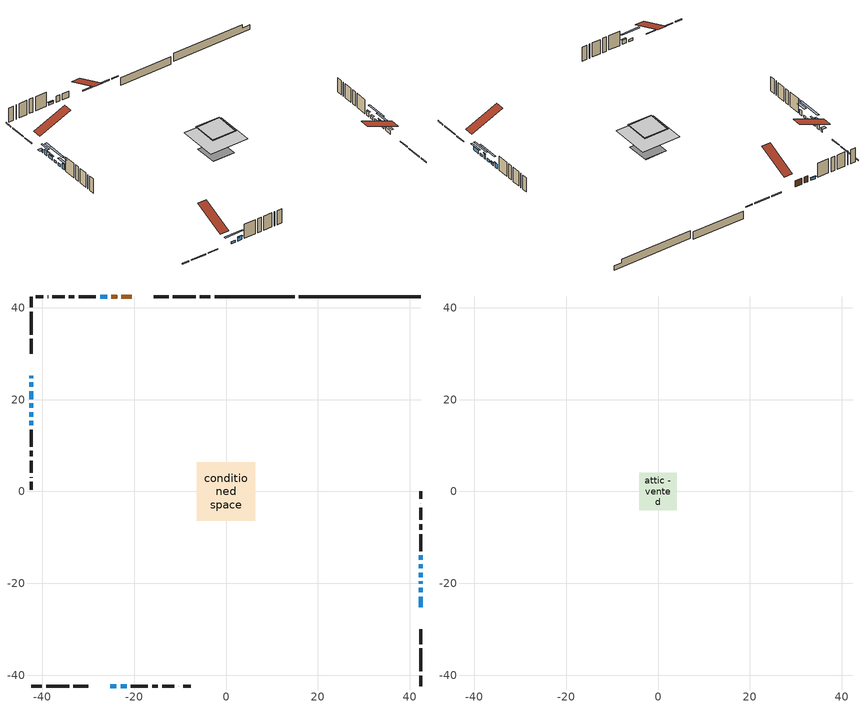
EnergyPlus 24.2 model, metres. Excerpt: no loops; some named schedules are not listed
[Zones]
conditioned space
 floor outside (Floor1 construction): -2.75,-2.75 -2.75,2.75 2.75,2.75 2.75,-2.75 z1.43
 floor outside (Floor2 construction): -0.48,-0.48 -0.48,0.48 0.48,0.48 0.48,-0.48 z1.43
 floor adiabatic (AdiabaticFloorConstruction): -6.38,-6.38 -6.38,6.38 6.38,6.38 6.38,-6.38 z3.87
 floor foundation (Slab1 construction): -3.66,-3.66 -3.66,3.66 3.66,3.66 3.66,-3.66 z-1.31
 floor foundation (Slab1 construction 1): -2.97,-2.97 -2.97,2.97 2.97,2.97 2.97,-2.97 z-2.04
 wall outside (RimJoist1 construction): -3.38,42.37 -5.66,42.37 / -42.37,-42.37 -40.08,-42.37 / -42.37,42.37 -42.37,40.08 / 42.37,-42.37 42.37,-40.08 z1.43:1.73
 wall outside (RimJoist2 construction): -6.59,42.37 -11.57,42.37 / -39.16,-42.37 -34.18,-42.37 / -42.37,39.16 -42.37,34.18 / 42.37,-39.16 42.37,-34.18 z1.43:1.73
 wall outside (RimJoist3 construction): -12.5,42.37 -15.75,42.37 / -33.25,-42.37 -30,-42.37 / -42.37,33.25 -42.37,30 / 42.37,-33.25 42.37,-30 z1.43:1.73
 wall outside (AdiabaticWallConstruction 1): -20.53,42.37 -22.82,42.37 / -23.74,42.37 -24.99,42.37 z1.43:3.46
 wall outside (AdiabaticWallConstruction): -42.37,25.22 -42.37,24.69 / 42.37,-18.65 42.37,-17.69 z1.43:2.32; -42.37,23.76 -42.37,22.79 / -42.37,15.4 -42.37,14.43 z1.43:3.18; 42.37,-25.22 42.37,-22.89 / -42.37,21.87 -42.37,20.11 z1.43:2.57; -25.91,42.37 -27.44,42.37 / -25.22,-42.37 -23.9,-42.37 z1.43:2.17; 42.37,-21.96 42.37,-20.99 z1.43:2.14; -42.37,19.19 -42.37,18.22 / -42.37,17.29 -42.37,16.32 z1.43:2.19; 42.37,-20.06 42.37,-19.58 z1.43:3.03; 42.37,-16.76 42.37,-15.82 z1.43:2.4; 42.37,-14.89 42.37,-13.93 z1.43:2.96; -22.97,-42.37 -21.65,-42.37 z1.43:2.8
 wall outside (Wall1 construction): -28.37,42.37 -32.08,42.37 / -20.73,-42.37 -17.01,-42.37 / -42.37,13.5 -42.37,9.79 / 42.37,-13 42.37,-9.28 z1.43:6.31
 wall outside (Wall2 construction): -33.01,42.37 -34.23,42.37 / -16.08,-42.37 -14.86,-42.37 / -42.37,8.86 -42.37,7.64 / 42.37,-8.35 42.37,-7.13 z1.43:6.31
 wall outside (Wall3 construction): -35.16,42.37 -37.84,42.37 / -13.93,-42.37 -11.25,-42.37 / -42.37,6.71 -42.37,4.03 / 42.37,-6.21 42.37,-3.53 z1.43:6.31
 wall outside (Wall4 construction): -38.77,42.37 -38.85,42.37 / -10.33,-42.37 -10.24,-42.37 / -42.37,3.1 -42.37,3.02 / 42.37,-2.6 42.37,-2.51 z1.43:6.31
 wall outside (Wall5 construction): -39.78,42.37 -41.44,42.37 / -9.31,-42.37 -7.65,-42.37 / -42.37,2.09 -42.37,0.43 / 42.37,-1.58 42.37,0.08 z1.43:6.31
 wall foundation (FoundationWall1 construction): 15.85,42.37,-1.31 15.85,42.37,1.43 39.72,42.37,1.43 39.72,42.37,0.25 42.37,42.37,0.25 42.37,42.37,-1.31
 wall foundation (FoundationWall2 construction): 14.92,42.37 -2.45,42.37 z-2.04:0.55
 window (WindowConstruction 8): -42.37,25.22 -42.37,24.69 z1.43:2.32
 window (WindowConstruction 4): -42.37,23.76 -42.37,22.79 z1.43:3.18
 window (WindowConstruction 5): 42.37,-25.22 42.37,-22.89 z1.43:2.57
 window (WindowConstruction 6): -25.91,42.37 -27.44,42.37 z1.43:2.17
 window (WindowConstruction 7): -42.37,21.87 -42.37,20.11 z1.43:2.57
 window (WindowConstruction 11): 42.37,-21.96 42.37,-20.99 z1.43:2.14
 window (WindowConstruction 12): -25.22,-42.37 -23.9,-42.37 z1.43:2.17
 window (WindowConstruction 13): -42.37,19.18 -42.37,18.22 z1.43:2.19
 window (WindowConstruction 9): 42.37,-20.06 42.37,-19.58 z1.43:3.03
 window (WindowConstruction 14): -42.37,17.29 -42.37,16.33 z1.43:2.19
 window (WindowConstruction 10): 42.37,-18.65 42.37,-17.69 z1.43:2.32
 window (WindowConstruction): 42.37,-16.76 42.37,-15.82 z1.43:2.4
 window (WindowConstruction 1): 42.37,-14.89 42.37,-13.93 z1.43:2.95
 window (WindowConstruction 2): -22.97,-42.37 -21.65,-42.37 z1.43:2.8
 window (WindowConstruction 3): -42.37,15.4 -42.37,14.43 z1.43:3.18
 door (Door): -20.53,42.37 -22.82,42.37 z1.43:3.46
 door (Door 1): -23.75,42.37 -24.99,42.37 z1.43:3.46
 ceiling adiabatic (AdiabaticFloorConstruction): 6.38,-6.38 6.38,6.38 -6.38,6.38 -6.38,-6.38 z3.87
attic - vented
 floor to conditioned space (Floor3 construction Reversed): -3.81,-3.81 -3.81,3.81 3.81,3.81 3.81,-3.81 z6.31
 floor to conditioned space (Floor4 construction Reversed): -4.11,-4.11 -4.11,4.11 4.11,4.11 4.11,-4.11 z6.31
 roof outside (Roof1 construction): -19.6,42.37,6.31 -19.6,31.6,10.79 -16.68,31.6,10.79 -16.68,42.37,6.31; -26.15,-42.37,6.31 -26.15,-31.6,10.79 -29.07,-31.6,10.79 -29.07,-42.37,6.31; -42.37,26.15,6.31 -31.6,26.15,10.79 -31.6,29.07,10.79 -42.37,29.07,6.31; 42.37,-26.15,6.31 31.6,-26.15,10.79 31.6,-29.07,10.79 42.37,-29.07,6.31
shading: -42.37,24.45 -42.37,25.46 -43.59,25.46 -43.59,24.45 z2.56; -42.37,21.61 -42.37,24.95 -42.77,24.95 -42.77,21.61 z4.37; 42.37,-22.13 42.37,-25.98 42.77,-25.98 42.77,-22.13 z3.33; -27.59,42.37 -25.77,42.37 -25.77,42.77 -27.59,42.77 z2.32; -42.37,19.35 -42.37,22.62 -42.67,22.62 -42.67,19.35 z3.33; 42.37,-18.46 42.37,-24.49 42.83,-24.49 42.83,-18.46 z4.67; -21.37,-42.37 -27.75,-42.37 -27.75,-42.83 -21.37,-42.83 z4.7; -42.37,14.56 -42.37,22.84 -42.98,22.84 -42.98,14.56 z5.85; 42.37,-19.28 42.37,-20.36 42.52,-20.36 42.52,-19.28 z3.33; -42.37,12.67 -42.37,20.95 -42.77,20.95 -42.77,12.67 z5.85; 42.37,-14.67 42.37,-21.67 42.77,-21.67 42.77,-14.67 z5.34; 42.37,-15.73 42.37,-16.85 42.83,-16.85 42.83,-15.73 z2.49; 42.37,-13.78 42.37,-15.04 42.67,-15.04 42.67,-13.78 z3.1; -21.56,-42.37 -23.07,-42.37 -23.07,-42.83 -21.56,-42.83 z2.89; -42.37,13.24 -42.37,16.59 -42.98,16.59 -42.98,13.24 z4.37
[Building]
Building 1: Terrain=Suburbs
[Site:Location]
Sudbury AP_ON: Latitude {deg}=46.63; Longitude {deg}=-80.8; Time Zone {hr}=-5; Elevation {m}=348; Keep Site Location Information=Yes
[Site:GroundTemperature:Shallow]
-0.3816, -2.62727, -2.80711, -1.74143, 2.53671, 6.79491, 10.4865, 12.8251, 13.0238, 11.1217, 7.52425, 3.39668
[Site:WaterMainsTemperature]
Calculation Method=Schedule; Temperature Schedule=mains temperature schedule
[Material] Roughness=Rough; Thermal Absorptance=0.9
Name | Thickness {m} | Conductivity {W/m-K} | Density {kg/m3} | Specific Heat {J/kg-K} | Solar Absorptance | Visible Absorptance
asphalt or fiberglass shingles | 0.00635 | 0.162714 | 1121.4 | 1465.45 | 0.4 | 0.4
ceiling loosefill ins | 0.169333 | 0.0480833 | 16.02 | 1046.75 | 0.7 | 0.7
ceiling stud and cavity | 0.1397 | 0.0957022 | 65.682 | 1177.47 | 0.7 | 0.7
ceiling stud and cavity 1 | 0.1397 | 0.1003 | 65.682 | 1177.47 | 0.7 | 0.7
concrete 4.0 in. | 0.1016 | 1.803125 | 2242.8 | 837.4 | 0.7 | 0.7
concrete 8.0 in. | 0.2032 | 1.803125 | 2242.8 | 837.4 | 0.7 | 0.7
door material | 0.04445 | 0.053851 | 512.64 | 1214.23 | 0.7 | 0.7
door material 1 | 0.04445 | 0.0451087 | 512.64 | 1214.23 | 0.7 | 0.7
exterior vertical ins | 0.0463172 | 0.029427 | 32.04 | 1214.23 | 0.7 | 0.7
floor covering | 0.0127 | 0.0433444 | 54.468 | 1339.84 | 0.6 | 0.6
floor rigid ins; rim joist rigid ins; wall rigid ins | 0.051816 | 0.029427 | 32.04 | 1214.23 | 0.7 | 0.7
floor rigid ins 1 | 0.103632 | 0.029427 | 32.04 | 1214.23 | 0.7 | 0.7
floor rigid ins 2; wall rigid ins 1 | 0.512978 | 0.029427 | 32.04 | 1214.23 | 0.7 | 0.7
floor stud and cavity | 0.1397 | 0.0827124 | 92.3553 | 1139.71 | 0.7 | 0.7
floor stud and cavity 1 | 0.1397 | 0.591202 | 92.3553 | 1139.71 | 0.7 | 0.7
floor stud and cavity 2 | 0.1397 | 1.75129 | 37.0049 | 1207.88 | 0.7 | 0.7
furniture material conditioned space 1 | 0.1524 | 0.115458 | 640.8 | 1214.23 | 0.6 | 0.6
gypsum board | 0.0127 | 0.160291 | 801 | 837.4 | 0.6 | 0.6
gypsum board 1 | 0.0127 | 0.160291 | 801 | 837.4 | 0.7 | 0.7
osb sheathing 0.5 in. | 0.0127 | 0.115458 | 512.64 | 1214.23 | 0.7 | 0.7
osb sheathing 0.75 in. | 0.01905 | 0.115458 | 512.64 | 1214.23 | 0.7 | 0.7
osb sheathing 2.0 in. | 0.0508 | 0.115458 | 512.64 | 1214.23 | 0.7 | 0.7
rim joist stud and cavity | 0.0508 | 0.0408884 | 125.044 | 1163.47 | 0.6 | 0.6
rim joist stud and cavity 1 | 0.0508 | 0.0348607 | 125.044 | 1163.47 | 0.6 | 0.6
wall stud and cavity | 0.1397 | 0.165635 | 139.0536 | 1170.24 | 0.7 | 0.7
wall stud and cavity 1 | 0.1397 | 0.269865 | 139.0536 | 1170.24 | 0.7 | 0.7
wall stud and cavity 2 | 0.1397 | 0.23543 | 139.0536 | 1170.24 | 0.7 | 0.7
wall stud and cavity 3 | 0.1397 | 0.119127 | 139.0536 | 1170.24 | 0.7 | 0.7
wall stud and cavity 4 | 0.1397 | 0.189581 | 139.0536 | 1170.24 | 0.7 | 0.7
wall stud and cavity 5 | 0.0889 | 0.380278 | 52.3479 | 1209.89 | 0.7 | 0.7
wall stud and cavity 6 | 0.0889 | 0.391764 | 83.0341 | 1211.67 | 0.7 | 0.7
wood siding | 0.0254 | 0.102417 | 544.68 | 1172.36 | 0.4 | 0.4
wood siding 1; wood siding 2; wood siding 3 | 0.0254 | 0.102417 | 544.68 | 1172.36 | 0.7 | 0.7
[WindowMaterial:SimpleGlazingSystem]
Name | U-Factor {W/m2-K} | Solar Heat Gain Coefficient
WindowMaterial | 2.21783 | 0.52
WindowMaterial 1 | 2.98833 | 0.6
WindowMaterial 10 | 6.662 | 0.76
WindowMaterial 11 | 3.02808 | 0.49
WindowMaterial 12 | 3.000823 | 0.53
WindowMaterial 13 | 2.32344 | 0.42
WindowMaterial 14 | 2.2394 | 0.5
WindowMaterial 2 | 2.16275 | 0.58
WindowMaterial 3 | 2.27631 | 0.47
WindowMaterial 4 | 2.174674 | 0.56
WindowMaterial 5 | 2.18489 | 0.55
WindowMaterial 6 | 2.265522 | 0.48
WindowMaterial 7 | 2.15878 | 0.58
WindowMaterial 8 | 2.992306 | 0.59
WindowMaterial 9 | 2.1565 | 0.57
[Construction]
AdiabaticFloorConstruction: floor stud and cavity 2, floor rigid ins 2, osb sheathing 0.75 in., floor covering
AdiabaticWallConstruction: wood siding 2, wall rigid ins 1, wall stud and cavity 5, gypsum board
AdiabaticWallConstruction 1: wood siding 3, wall rigid ins 1, wall stud and cavity 5, gypsum board
Door: door material
Door 1: door material 1
Floor1 construction: floor stud and cavity, floor rigid ins, osb sheathing 0.75 in., floor covering
Floor2 construction: floor stud and cavity 1, floor rigid ins 1, osb sheathing 0.75 in., floor covering
Floor3 construction Reversed: gypsum board, ceiling stud and cavity, ceiling loosefill ins
Floor4 construction Reversed: gypsum board, ceiling stud and cavity 1, ceiling loosefill ins
FoundationWall1 construction: concrete 8.0 in.
FoundationWall2 construction: concrete 8.0 in., gypsum board 1
furniture construction conditioned space 1: furniture material conditioned space 1
PartitionWallConstruction: gypsum board, wall stud and cavity 6, gypsum board
RimJoist1 construction: wood siding 1, rim joist rigid ins, osb sheathing 2.0 in., rim joist stud and cavity
RimJoist2 construction; RimJoist3 construction: wood siding 1, rim joist rigid ins, osb sheathing 2.0 in., rim joist stud and cavity 1
Roof1 construction: asphalt or fiberglass shingles
Slab1 construction; Slab1 construction 1: concrete 4.0 in.
Wall1 construction: wood siding, wall rigid ins, osb sheathing 0.5 in., wall stud and cavity, gypsum board
Wall2 construction: wood siding, wall rigid ins, osb sheathing 0.5 in., wall stud and cavity 1, gypsum board
Wall3 construction: wood siding, wall rigid ins, osb sheathing 0.5 in., wall stud and cavity 2, gypsum board
Wall4 construction: wood siding, osb sheathing 0.5 in., wall stud and cavity 3, gypsum board
Wall5 construction: wood siding, wall rigid ins, osb sheathing 0.5 in., wall stud and cavity 4, gypsum board
WindowConstruction: WindowMaterial
WindowConstruction 1: WindowMaterial 1
WindowConstruction 10: WindowMaterial 10
WindowConstruction 11: WindowMaterial 11
WindowConstruction 12: WindowMaterial 12
WindowConstruction 13: WindowMaterial 13
WindowConstruction 14: WindowMaterial 14
WindowConstruction 2: WindowMaterial 2
WindowConstruction 3: WindowMaterial 3
WindowConstruction 4: WindowMaterial 4
WindowConstruction 5: WindowMaterial 5
WindowConstruction 6: WindowMaterial 6
WindowConstruction 7: WindowMaterial 7
WindowConstruction 8: WindowMaterial 8
WindowConstruction 9: WindowMaterial 9
[Zone] Multiplier=1; Part of Total Floor Area=Yes
Name | Volume {m3}
attic - vented | 90.2426
conditioned space | 671.4
[Space]
Name | Zone | Volume {m3}
attic - vented 1 | attic - vented | 90.2426
conditioned space 1 | conditioned space | 671.4
[ZoneInfiltration:EffectiveLeakageArea]
infil attic - vented 1: Zone or Space=attic - vented 1; Schedule=Always On Discrete; Effective Air Leakage Area {cm2}=4862.32; Stack Coefficient=0.000311992; Wind Coefficient=1.19342e-05
[ZoneMixing]
whole house fan mix: Zone or Space=attic - vented; Schedule=Always On Continuous; Design Flow Rate Calculation Method=Flow/Zone; Design Flow Rate {m3/s}=0; Source Zone or Space=conditioned space
[SurfaceProperty:ExposedFoundationPerimeter] Exposed Perimeter Calculation Method=TotalExposedPerimeter
Name | Total Exposed Perimeter {m}
Slab1 | 26.518
Slab1 1 | 17.3736
[InternalMass] Zone or ZoneList=conditioned space; Space or SpaceList=conditioned space 1
Name | Construction | Surface Area {m2}
furniture mass conditioned space 1 | furniture construction conditioned space 1 | 113.172
partition wall mass | PartitionWallConstruction | 282.93
[Lights]
interior lighting: Zone or ZoneList or Space or SpaceList=conditioned space 1; Schedule=interior lighting schedule; Design Level Calculation Method=LightingLevel; Lighting Level {W}=343.2; Return Air Fraction=0; Fraction Radiant=0.6; Fraction Visible=0.2; Fraction Replaceable=1
[People]
occupants: Zone or ZoneList or Space or SpaceList=conditioned space 1; Number of People Schedule=occupants schedule; Number of People Calculation Method=People; Number of People=3; Fraction Radiant=0.314171; Sensible Heat Fraction=0.56303; Activity Level Schedule=occupants activity schedule; Carbon Dioxide Generation Rate {m3/s-W}=0; Enable ASHRAE 55 Comfort Warnings=No; Mean Radiant Temperature Calculation Type=EnclosureAveraged
[ElectricEquipment] Zone or ZoneList or Space or SpaceList=conditioned space 1; Design Level Calculation Method=EquipmentLevel
Name | Schedule | Design Level {W} | Fraction Latent | Fraction Radiant | Fraction Lost
clothes dryer | clothes dryer schedule | 140.772 | 0.015 | 0.081 | 0.85
clothes washer | clothes washer schedule | 32.1985 | 0.03 | 0.162 | 0.7
cooking range | cooking range schedule | 215.147 | 0.08 | 0.432 | 0.2
dishwasher | dishwasher schedule | 66.8632 | 0.3 | 0.18 | 0.4
fridge | fridge schedule | 72.9452 | 0 | 0.6 | 0
mech vent house fan | mech vent house fan schedule | 19.9167 | 0 | 0 | 0.5
mech vent house fan cfis | mech vent house fan cfis schedule | 0 | 0 | 0 | 0
misc plug loads | misc plug loads schedule | 494.7 | 0.045 | 0.513 | 0.1
whole house fan | Always On Discrete | 0 | 0 | 0 | 1
[OtherEquipment] Zone or ZoneList or Space or SpaceList=conditioned space 1; Design Level Calculation Method=EquipmentLevel
Name | Fuel Type | Schedule | Design Level {W} | Fraction Latent | Fraction Radiant | Fraction Lost
clothes dryer 1 | Electricity | clothes dryer schedule | 0 | 0.015 | 0.081 | 0.85
cooking range 1 | Electricity | cooking range schedule | 0 | 0.08 | 0.432 | 0.2
general water use latent | None | general water use schedule | 62.594 | 1 | 0 | 0
general water use sensible | None | general water use schedule | -61.6891 | 0 | 0.6 | 0
mech vent house fan latent load | None | Always On Discrete | 0 | 1 | 0 | 0
mech vent house fan sensible load | None | Always On Discrete | 0 | 0 | 0 | 0
water heater energy adjustment1 | NaturalGas | Always On Discrete | 0.01 | 0 | 0 | 1
[ZoneInfiltration:DesignFlowRate] Zone or ZoneList or Space or SpaceList=conditioned space 1; Schedule=Always On Discrete; Design Flow Rate Calculation Method=Flow/Zone; Design Flow Rate {m3/s}=0
infil flow; natural vent flow; whole house fan flow
[Foundation:Kiva] Initial Indoor Air Temperature {C}=18; Wall Depth Below Slab {m}=0.2032
Name | Wall Height Above Grade {m} | Custom Block Material Name 1 | Custom Block Depth 1 {m} | Custom Block X Position 1 {m} | Custom Block Z Position 1 {m}
Foundation Kiva 1 | 1.43
Foundation Kiva 2 | 0.551688 | exterior vertical ins | 2.5908 | 0.2159 | 0
[Foundation:Kiva:Settings]
Soil Conductivity {W/m-K}=0.849921; Soil Density {kg/m3}=1842.3; Soil Specific Heat {J/kg-K}=418.7; Ground Solar Absorptivity=0.9; Ground Thermal Absorptivity=0.9; Ground Surface Roughness {m}=0.03; Far-Field Width {m}=40; Deep-Ground Boundary Condition=ZeroFlux; Deep-Ground Depth {m}=40; Minimum Cell Dimension {m}=0.2; Maximum Cell Growth Coefficient=3; Simulation Timestep=Timestep
[Exterior:Lights]
exterior lighting: Schedule=exterior lighting schedule; Design Level {W}=75.6
[Schedule:Constant]
Name | Hourly Value
Always On Continuous; mech vent house fan schedule; mech vent house fan cfis schedule; Always On Discrete | 1
occupants activity schedule | 117.228
fridge schedule | 0
[Schedule:Week:Daily]
interior lighting schedule Week Rule - Jan1-Jan27: interior lighting schedule day, interior lighting schedule day, interior lighting schedule day, interior lighting schedule day, interior lighting schedule day, interior lighting schedule day, interior lighting schedule day, interior lighting schedule default day, interior lighting schedule default day, interior lighting schedule default day, interior lighting schedule default day, interior lighting schedule default day
interior lighting schedule Week Rule - Jan28-Feb3: interior lighting schedule day, interior lighting schedule day, interior lighting schedule day, interior lighting schedule day, interior lighting schedule day 1, interior lighting schedule day 1, interior lighting schedule day 1, interior lighting schedule default day, interior lighting schedule default day, interior lighting schedule default day, interior lighting schedule default day, interior lighting schedule default day
interior lighting schedule Week Rule - Feb4-Feb24: interior lighting schedule day 1, interior lighting schedule day 1, interior lighting schedule day 1, interior lighting schedule day 1, interior lighting schedule day 1, interior lighting schedule day 1, interior lighting schedule day 1, interior lighting schedule default day, interior lighting schedule default day, interior lighting schedule default day, interior lighting schedule default day, interior lighting schedule default day
interior lighting schedule Week Rule - Feb25-Mar3: interior lighting schedule day 1, interior lighting schedule day 1, interior lighting schedule day 1, interior lighting schedule day 1, interior lighting schedule day 2, interior lighting schedule day 2, interior lighting schedule day 2, interior lighting schedule default day, interior lighting schedule default day, interior lighting schedule default day, interior lighting schedule default day, interior lighting schedule default day
interior lighting schedule Week Rule - Mar4-Mar31: interior lighting schedule day 2, interior lighting schedule day 2, interior lighting schedule day 2, interior lighting schedule day 2, interior lighting schedule day 2, interior lighting schedule day 2, interior lighting schedule day 2, interior lighting schedule default day, interior lighting schedule default day, interior lighting schedule default day, interior lighting schedule default day, interior lighting schedule default day
interior lighting schedule Week Rule - Apr1-Apr28: interior lighting schedule day 3, interior lighting schedule day 3, interior lighting schedule day 3, interior lighting schedule day 3, interior lighting schedule day 3, interior lighting schedule day 3, interior lighting schedule day 3, interior lighting schedule default day, interior lighting schedule default day, interior lighting schedule default day, interior lighting schedule default day, interior lighting schedule default day
interior lighting schedule Week Rule - Apr29-May5: interior lighting schedule day 3, interior lighting schedule day 3, interior lighting schedule day 4, interior lighting schedule day 4, interior lighting schedule day 4, interior lighting schedule day 4, interior lighting schedule day 4, interior lighting schedule default day, interior lighting schedule default day, interior lighting schedule default day, interior lighting schedule default day, interior lighting schedule default day
interior lighting schedule Week Rule - May6-May26: interior lighting schedule day 4, interior lighting schedule day 4, interior lighting schedule day 4, interior lighting schedule day 4, interior lighting schedule day 4, interior lighting schedule day 4, interior lighting schedule day 4, interior lighting schedule default day, interior lighting schedule default day, interior lighting schedule default day, interior lighting schedule default day, interior lighting schedule default day
interior lighting schedule Week Rule - May27-Jun2: interior lighting schedule day 4, interior lighting schedule day 4, interior lighting schedule day 4, interior lighting schedule day 4, interior lighting schedule day 4, interior lighting schedule day 5, interior lighting schedule day 5, interior lighting schedule default day, interior lighting schedule default day, interior lighting schedule default day, interior lighting schedule default day, interior lighting schedule default day
interior lighting schedule Week Rule - Jun3-Jun30: interior lighting schedule day 5, interior lighting schedule day 5, interior lighting schedule day 5, interior lighting schedule day 5, interior lighting schedule day 5, interior lighting schedule day 5, interior lighting schedule day 5, interior lighting schedule default day, interior lighting schedule default day, interior lighting schedule default day, interior lighting schedule default day, interior lighting schedule default day
interior lighting schedule Week Rule - Jul1-Jul28: interior lighting schedule day 6, interior lighting schedule day 6, interior lighting schedule day 6, interior lighting schedule day 6, interior lighting schedule day 6, interior lighting schedule day 6, interior lighting schedule day 6, interior lighting schedule default day, interior lighting schedule default day, interior lighting schedule default day, interior lighting schedule default day, interior lighting schedule default day
interior lighting schedule Week Rule - Jul29-Aug4: interior lighting schedule day 6, interior lighting schedule day 6, interior lighting schedule day 6, interior lighting schedule day 7, interior lighting schedule day 7, interior lighting schedule day 7, interior lighting schedule day 7, interior lighting schedule default day, interior lighting schedule default day, interior lighting schedule default day, interior lighting schedule default day, interior lighting schedule default day
interior lighting schedule Week Rule - Aug5-Aug25: interior lighting schedule day 7, interior lighting schedule day 7, interior lighting schedule day 7, interior lighting schedule day 7, interior lighting schedule day 7, interior lighting schedule day 7, interior lighting schedule day 7, interior lighting schedule default day, interior lighting schedule default day, interior lighting schedule default day, interior lighting schedule default day, interior lighting schedule default day
interior lighting schedule Week Rule - Aug26-Sep1: interior lighting schedule day 7, interior lighting schedule day 7, interior lighting schedule day 7, interior lighting schedule day 7, interior lighting schedule day 7, interior lighting schedule day 7, interior lighting schedule day 8, interior lighting schedule default day, interior lighting schedule default day, interior lighting schedule default day, interior lighting schedule default day, interior lighting schedule default day
interior lighting schedule Week Rule - Sep2-Sep29: interior lighting schedule day 8, interior lighting schedule day 8, interior lighting schedule day 8, interior lighting schedule day 8, interior lighting schedule day 8, interior lighting schedule day 8, interior lighting schedule day 8, interior lighting schedule default day, interior lighting schedule default day, interior lighting schedule default day, interior lighting schedule default day, interior lighting schedule default day
interior lighting schedule Week Rule - Sep30-Oct6: interior lighting schedule day 8, interior lighting schedule day 9, interior lighting schedule day 9, interior lighting schedule day 9, interior lighting schedule day 9, interior lighting schedule day 9, interior lighting schedule day 9, interior lighting schedule default day, interior lighting schedule default day, interior lighting schedule default day, interior lighting schedule default day, interior lighting schedule default day
interior lighting schedule Week Rule - Oct7-Oct27: interior lighting schedule day 9, interior lighting schedule day 9, interior lighting schedule day 9, interior lighting schedule day 9, interior lighting schedule day 9, interior lighting schedule day 9, interior lighting schedule day 9, interior lighting schedule default day, interior lighting schedule default day, interior lighting schedule default day, interior lighting schedule default day, interior lighting schedule default day
interior lighting schedule Week Rule - Oct28-Nov3: interior lighting schedule day 9, interior lighting schedule day 9, interior lighting schedule day 9, interior lighting schedule day 9, interior lighting schedule day 10, interior lighting schedule day 10, interior lighting schedule day 10, interior lighting schedule default day, interior lighting schedule default day, interior lighting schedule default day, interior lighting schedule default day, interior lighting schedule default day
interior lighting schedule Week Rule - Nov4-Nov24: interior lighting schedule day 10, interior lighting schedule day 10, interior lighting schedule day 10, interior lighting schedule day 10, interior lighting schedule day 10, interior lighting schedule day 10, interior lighting schedule day 10, interior lighting schedule default day, interior lighting schedule default day, interior lighting schedule default day, interior lighting schedule default day, interior lighting schedule default day
interior lighting schedule Week Rule - Nov25-Dec1: interior lighting schedule day 10, interior lighting schedule day 10, interior lighting schedule day 10, interior lighting schedule day 10, interior lighting schedule day 10, interior lighting schedule day 10, interior lighting schedule day 11, interior lighting schedule default day, interior lighting schedule default day, interior lighting schedule default day, interior lighting schedule default day, interior lighting schedule default day
interior lighting schedule Week Rule - Dec2-Dec31: interior lighting schedule day 11, interior lighting schedule day 11, interior lighting schedule day 11, interior lighting schedule day 11, interior lighting schedule day 11, interior lighting schedule day 11, interior lighting schedule day 11, interior lighting schedule default day, interior lighting schedule default day, interior lighting schedule default day, interior lighting schedule default day, interior lighting schedule default day
occupants schedule Week Rule - Jan1-Dec31: occupants schedule day, occupants schedule day, occupants schedule day, occupants schedule day, occupants schedule day, occupants schedule day, occupants schedule day, occupants schedule default day, occupants schedule default day, occupants schedule default day, occupants schedule default day, occupants schedule default day
clothes dryer schedule Week Rule - Jan1-Dec31: clothes dryer schedule day, clothes dryer schedule day, clothes dryer schedule day, clothes dryer schedule day, clothes dryer schedule day, clothes dryer schedule day, clothes dryer schedule day, clothes dryer schedule default day, clothes dryer schedule default day, clothes dryer schedule default day, clothes dryer schedule default day, clothes dryer schedule default day
clothes washer schedule Week Rule - Jan1-Dec31: clothes washer schedule day, clothes washer schedule day, clothes washer schedule day, clothes washer schedule day, clothes washer schedule day, clothes washer schedule day, clothes washer schedule day, clothes washer schedule default day, clothes washer schedule default day, clothes washer schedule default day, clothes washer schedule default day, clothes washer schedule default day
cooking range schedule Week Rule - Jan1-Dec31: cooking range schedule day, cooking range schedule day, cooking range schedule day, cooking range schedule day, cooking range schedule day, cooking range schedule day, cooking range schedule day, cooking range schedule default day, cooking range schedule default day, cooking range schedule default day, cooking range schedule default day, cooking range schedule default day
dishwasher schedule Week Rule - Jan1-Dec31: dishwasher schedule day, dishwasher schedule day, dishwasher schedule day, dishwasher schedule day, dishwasher schedule day, dishwasher schedule day, dishwasher schedule day, dishwasher schedule default day, dishwasher schedule default day, dishwasher schedule default day, dishwasher schedule default day, dishwasher schedule default day
misc plug loads schedule Week Rule - Jan1-Dec31: misc plug loads schedule day, misc plug loads schedule day, misc plug loads schedule day, misc plug loads schedule day, misc plug loads schedule day, misc plug loads schedule day, misc plug loads schedule day, misc plug loads schedule default day, misc plug loads schedule default day, misc plug loads schedule default day, misc plug loads schedule default day, misc plug loads schedule default day
general water use schedule Week Rule - Jan1-Dec31: general water use schedule day, general water use schedule day, general water use schedule day, general water use schedule day, general water use schedule day, general water use schedule day, general water use schedule day, general water use schedule default day, general water use schedule default day, general water use schedule default day, general water use schedule default day, general water use schedule default day
exterior lighting schedule Week Rule - Jan1-Jan27: exterior lighting schedule day, exterior lighting schedule day, exterior lighting schedule day, exterior lighting schedule day, exterior lighting schedule day, exterior lighting schedule day, exterior lighting schedule day, exterior lighting schedule default day, exterior lighting schedule default day, exterior lighting schedule default day, exterior lighting schedule default day, exterior lighting schedule default day
exterior lighting schedule Week Rule - Jan28-Feb3: exterior lighting schedule day, exterior lighting schedule day, exterior lighting schedule day, exterior lighting schedule day, exterior lighting schedule day 1, exterior lighting schedule day 1, exterior lighting schedule day 1, exterior lighting schedule default day, exterior lighting schedule default day, exterior lighting schedule default day, exterior lighting schedule default day, exterior lighting schedule default day
exterior lighting schedule Week Rule - Feb4-Feb24: exterior lighting schedule day 1, exterior lighting schedule day 1, exterior lighting schedule day 1, exterior lighting schedule day 1, exterior lighting schedule day 1, exterior lighting schedule day 1, exterior lighting schedule day 1, exterior lighting schedule default day, exterior lighting schedule default day, exterior lighting schedule default day, exterior lighting schedule default day, exterior lighting schedule default day
exterior lighting schedule Week Rule - Feb25-Mar3: exterior lighting schedule day 1, exterior lighting schedule day 1, exterior lighting schedule day 1, exterior lighting schedule day 1, exterior lighting schedule day 2, exterior lighting schedule day 2, exterior lighting schedule day 2, exterior lighting schedule default day, exterior lighting schedule default day, exterior lighting schedule default day, exterior lighting schedule default day, exterior lighting schedule default day
exterior lighting schedule Week Rule - Mar4-Mar31: exterior lighting schedule day 2, exterior lighting schedule day 2, exterior lighting schedule day 2, exterior lighting schedule day 2, exterior lighting schedule day 2, exterior lighting schedule day 2, exterior lighting schedule day 2, exterior lighting schedule default day, exterior lighting schedule default day, exterior lighting schedule default day, exterior lighting schedule default day, exterior lighting schedule default day
exterior lighting schedule Week Rule - Apr1-Apr28: exterior lighting schedule day 3, exterior lighting schedule day 3, exterior lighting schedule day 3, exterior lighting schedule day 3, exterior lighting schedule day 3, exterior lighting schedule day 3, exterior lighting schedule day 3, exterior lighting schedule default day, exterior lighting schedule default day, exterior lighting schedule default day, exterior lighting schedule default day, exterior lighting schedule default day
exterior lighting schedule Week Rule - Apr29-May5: exterior lighting schedule day 3, exterior lighting schedule day 3, exterior lighting schedule day 4, exterior lighting schedule day 4, exterior lighting schedule day 4, exterior lighting schedule day 4, exterior lighting schedule day 4, exterior lighting schedule default day, exterior lighting schedule default day, exterior lighting schedule default day, exterior lighting schedule default day, exterior lighting schedule default day
exterior lighting schedule Week Rule - May6-May26: exterior lighting schedule day 4, exterior lighting schedule day 4, exterior lighting schedule day 4, exterior lighting schedule day 4, exterior lighting schedule day 4, exterior lighting schedule day 4, exterior lighting schedule day 4, exterior lighting schedule default day, exterior lighting schedule default day, exterior lighting schedule default day, exterior lighting schedule default day, exterior lighting schedule default day
exterior lighting schedule Week Rule - May27-Jun2: exterior lighting schedule day 4, exterior lighting schedule day 4, exterior lighting schedule day 4, exterior lighting schedule day 4, exterior lighting schedule day 4, exterior lighting schedule day 5, exterior lighting schedule day 5, exterior lighting schedule default day, exterior lighting schedule default day, exterior lighting schedule default day, exterior lighting schedule default day, exterior lighting schedule default day
[Schedule:Year]
interior lighting schedule: interior lighting schedule Week Rule - Jan1-Jan27, 1, 1, 1, 27, interior lighting schedule Week Rule - Jan28-Feb3, 1, 28, 2, 3, interior lighting schedule Week Rule - Feb4-Feb24, 2, 4, 2, 24, interior lighting schedule Week Rule - Feb25-Mar3, 2, 25, 3, 3, interior lighting schedule Week Rule - Mar4-Mar31, 3, 4, 3, 31, interior lighting schedule Week Rule - Apr1-Apr28, 4, 1, 4, 28, interior lighting schedule Week Rule - Apr29-May5, 4, 29, 5, 5, interior lighting schedule Week Rule - May6-May26, 5, 6, 5, 26, interior lighting schedule Week Rule - May27-Jun2, 5, 27, 6, 2, interior lighting schedule Week Rule - Jun3-Jun30, 6, 3, 6, 30, interior lighting schedule Week Rule - Jul1-Jul28, 7, 1, 7, 28, interior lighting schedule Week Rule - Jul29-Aug4, 7, 29, 8, 4, interior lighting schedule Week Rule - Aug5-Aug25, 8, 5, 8, 25, interior lighting schedule Week Rule - Aug26-Sep1, 8, 26, 9, 1, interior lighting schedule Week Rule - Sep2-Sep29, 9, 2, 9, 29, interior lighting schedule Week Rule - Sep30-Oct6, 9, 30, 10, 6, interior lighting schedule Week Rule - Oct7-Oct27, 10, 7, 10, 27, interior lighting schedule Week Rule - Oct28-Nov3, 10, 28, 11, 3, interior lighting schedule Week Rule - Nov4-Nov24, 11, 4, 11, 24, interior lighting schedule Week Rule - Nov25-Dec1, 11, 25, 12, 1, interior lighting schedule Week Rule - Dec2-Dec31, 12, 2, 12, 31
occupants schedule: occupants schedule Week Rule - Jan1-Dec31, 1, 1, 12, 31
clothes dryer schedule: clothes dryer schedule Week Rule - Jan1-Dec31, 1, 1, 12, 31
clothes washer schedule: clothes washer schedule Week Rule - Jan1-Dec31, 1, 1, 12, 31
cooking range schedule: cooking range schedule Week Rule - Jan1-Dec31, 1, 1, 12, 31
dishwasher schedule: dishwasher schedule Week Rule - Jan1-Dec31, 1, 1, 12, 31
misc plug loads schedule: misc plug loads schedule Week Rule - Jan1-Dec31, 1, 1, 12, 31
general water use schedule: general water use schedule Week Rule - Jan1-Dec31, 1, 1, 12, 31
exterior lighting schedule: exterior lighting schedule Week Rule - Jan1-Jan27, 1, 1, 1, 27, exterior lighting schedule Week Rule - Jan28-Feb3, 1, 28, 2, 3, exterior lighting schedule Week Rule - Feb4-Feb24, 2, 4, 2, 24, exterior lighting schedule Week Rule - Feb25-Mar3, 2, 25, 3, 3, exterior lighting schedule Week Rule - Mar4-Mar31, 3, 4, 3, 31, exterior lighting schedule Week Rule - Apr1-Apr28, 4, 1, 4, 28, exterior lighting schedule Week Rule - Apr29-May5, 4, 29, 5, 5, exterior lighting schedule Week Rule - May6-May26, 5, 6, 5, 26, exterior lighting schedule Week Rule - May27-Jun2, 5, 27, 6, 2, exterior lighting schedule Week Rule - Jun3-Jun30, 6, 3, 6, 30, exterior lighting schedule Week Rule - Jul1-Jul28, 7, 1, 7, 28, exterior lighting schedule Week Rule - Jul29-Aug4, 7, 29, 8, 4, exterior lighting schedule Week Rule - Aug5-Aug25, 8, 5, 8, 25, exterior lighting schedule Week Rule - Aug26-Sep1, 8, 26, 9, 1, exterior lighting schedule Week Rule - Sep2-Sep29, 9, 2, 9, 29, exterior lighting schedule Week Rule - Sep30-Oct6, 9, 30, 10, 6, exterior lighting schedule Week Rule - Oct7-Oct27, 10, 7, 10, 27, exterior lighting schedule Week Rule - Oct28-Nov3, 10, 28, 11, 3, exterior lighting schedule Week Rule - Nov4-Nov24, 11, 4, 11, 24, exterior lighting schedule Week Rule - Nov25-Dec1, 11, 25, 12, 1, exterior lighting schedule Week Rule - Dec2-Dec31, 12, 2, 12, 31
[Schedule:Compact]
mains temperature schedule: Through: 01/01, For: AllDays, Until: 24:00, 4.89722, Through: 01/02, For: AllDays, Until: 24:00, 4.825, Through: 01/03, For: AllDays, Until: 24:00, 4.75389, Through: 01/04, For: AllDays, Until: 24:00, 4.68333, Through: 01/05, For: AllDays, Until: 24:00, 4.61444, Through: 01/06, For: AllDays, Until: 24:00, 4.54611, Through: 01/07, For: AllDays, Until: 24:00, 4.47889, Through: 01/08, For: AllDays, Until: 24:00, 4.41333, Through: 01/09, For: AllDays, Until: 24:00, 4.34833, Through: 01/10, For: AllDays, Until: 24:00, 4.285, Through: 01/11, For: AllDays, Until: 24:00, 4.22278, Through: 01/12, For: AllDays, Until: 24:00, 4.16111, Through: 01/13, For: AllDays, Until: 24:00, 4.10167, Through: 01/14, For: AllDays, Until: 24:00, 4.04278, Through: 01/15, For: AllDays, Until: 24:00, 3.985, Through: 01/16, For: AllDays, Until: 24:00, 3.92889, Through: 01/17, For: AllDays, Until: 24:00, 3.87389, Through: 01/18, For: AllDays, Until: 24:00, 3.82056, Through: 01/19, For: AllDays, Until: 24:00, 3.76833, Through: 01/20, For: AllDays, Until: 24:00, 3.71722, Through: 01/21, For: AllDays, Until: 24:00, 3.66778, Through: 01/22, For: AllDays, Until: 24:00, 3.61944, Through: 01/23, For: AllDays, Until: 24:00, 3.57278, Through: 01/24, For: AllDays, Until: 24:00, 3.52722, Through: 01/25, For: AllDays, Until: 24:00, 3.48333, Through: 01/26, For: AllDays, Until: 24:00, 3.44056, Through: 01/27, For: AllDays, Until: 24:00, 3.39944, Through: 01/28, For: AllDays, Until: 24:00, 3.35944, Through: 01/29, For: AllDays, Until: 24:00, 3.32111, Through: 01/30, For: AllDays, Until: 24:00, 3.28444, Through: 01/31, For: AllDays, Until: 24:00, 3.24889, Through: 02/01, For: AllDays, Until: 24:00, 3.215, Through: 02/02, For: AllDays, Until: 24:00, 3.18278, Through: 02/03, For: AllDays, Until: 24:00, 3.15167, Through: 02/04, For: AllDays, Until: 24:00, 3.12278, Through: 02/05, For: AllDays, Until: 24:00, 3.095, Through: 02/06, For: AllDays, Until: 24:00, 3.06833, Through: 02/07, For: AllDays, Until: 24:00, 3.04389, Through: 02/08, For: AllDays, Until: 24:00, 3.02056, Through: 02/09, For: AllDays, Until: 24:00, 2.99889, Through: 02/10, For: AllDays, Until: 24:00, 2.97889, Through: 02/11, For: AllDays, Until: 24:00, 2.96056, Through: 02/12, For: AllDays, Until: 24:00, 2.94333, Through: 02/13, For: AllDays, Until: 24:00, 2.92833, Through: 02/14, For: AllDays, Until: 24:00, 2.91444, Through: 02/15, For: AllDays, Until: 24:00, 2.90222, Through: 02/16, For: AllDays, Until: 24:00, 2.89167, Through: 02/17, For: AllDays, Until: 24:00, 2.88278, Through: 02/18, For: AllDays, Until: 24:00, 2.87556, Through: 02/19, For: AllDays, Until: 24:00, 2.86944, Through: 02/20, For: AllDays, Until: 24:00, 2.86556, Through: 02/21, For: AllDays, Until: 24:00, 2.86278, Through: 02/22, For: AllDays, Until: 24:00, 2.86222, Through: 02/23, For: AllDays, Until: 24:00, 2.86278, Through: 02/24, For: AllDays, Until: 24:00, 2.865, Through: 02/25, For: AllDays, Until: 24:00, 2.86889, Through: 02/26, For: AllDays, Until: 24:00, 2.87444, Through: 02/27, For: AllDays, Until: 24:00, 2.88111, Through: 02/28, For: AllDays, Until: 24:00, 2.89, Through: 03/01, For: AllDays, Until: 24:00, 2.9, Through: 03/02, For: AllDays, Until: 24:00, 2.91222, Through: 03/03, For: AllDays, Until: 24:00, 2.92556, Through: 03/04, For: AllDays, Until: 24:00, 2.94056, Through: 03/05, For: AllDays, Until: 24:00, 2.95722, Through: 03/06, For: AllDays, Until: 24:00, 2.97556, Through: 03/07, For: AllDays, Until: 24:00, 2.995, Through: 03/08, For: AllDays, Until: 24:00, 3.01611, Through: 03/09, For: AllDays, Until: 24:00, 3.03944, Through: 03/10, For: AllDays, Until: 24:00, 3.06389, Through: 03/11, For: AllDays, Until: 24:00, 3.08944, Through: 03/12, For: AllDays, Until: 24:00, 3.11722, Through: 03/13, For: AllDays, Until: 24:00, 3.14611, Through: 03/14, For: AllDays, Until: 24:00, 3.17667, Through: 03/15, For: AllDays, Until: 24:00, 3.20889, Through: 03/16, For: AllDays, Until: 24:00, 3.24222, Through: 03/17, For: AllDays, Until: 24:00, 3.27722, Through: 03/18, For: AllDays, Until: 24:00, 3.31389, Through: 03/19, For: AllDays, Until: 24:00, 3.35222, Through: 03/20, For: AllDays, Until: 24:00, 3.39167, Through: 03/21, For: AllDays, Until: 24:00, 3.43222, Through: 03/22, For: AllDays, Until: 24:00, 3.475, Through: 03/23, For: AllDays, Until: 24:00, 3.51833, Through: 03/24, For: AllDays, Until: 24:00, 3.56389, Through: 03/25, For: AllDays, Until: 24:00, 3.61056, Through: 03/26, For: AllDays, Until: 24:00, 3.65833, Through: 03/27, For: AllDays, Until: 24:00, 3.70778, Through: 03/28, For: AllDays, Until: 24:00, 3.75833, Through: 03/29, For: AllDays, Until: 24:00, 3.81056, Through: 03/30, For: AllDays, Until: 24:00, 3.86389, Through: 03/31, For: AllDays, Until: 24:00, 3.91833, Through: 04/01, For: AllDays, Until: 24:00, 3.97444, Through: 04/02, For: AllDays, Until: 24:00, 4.03167, Through: 04/03, For: AllDays, Until: 24:00, 4.09, Through: 04/04, For: AllDays, Until: 24:00, 4.15, Through: 04/05, For: AllDays, Until: 24:00, 4.21056, Through: 04/06, For: AllDays, Until: 24:00, 4.27278, Through: 04/07, For: AllDays, Until: 24:00, 4.33611, Through: 04/08, For: AllDays, Until: 24:00, 4.40056, Through: 04/09, For: AllDays, Until: 24:00, 4.46611, Through: 04/10, For: AllDays, Until: 24:00, 4.53333, Through: 04/11, For: AllDays, Until: 24:00, 4.60111, Through: 04/12, For: AllDays, Until: 24:00, 4.67, Through: 04/13, For: AllDays, Until: 24:00, 4.74, Through: 04/14, For: AllDays, Until: 24:00, 4.81111, Through: 04/15, For: AllDays, Until: 24:00, 4.88333, Through: 04/16, For: AllDays, Until: 24:00, 4.95667, Through: 04/17, For: AllDays, Until: 24:00, 5.03056, Through: 04/18, For: AllDays, Until: 24:00, 5.10556, Through: 04/19, For: AllDays, Until: 24:00, 5.18167, Through: 04/20, For: AllDays, Until: 24:00, 5.25889, Through: 04/21, For: AllDays, Until: 24:00, 5.33667, Through: 04/22, For: AllDays, Until: 24:00, 5.415, Through: 04/23, For: AllDays, Until: 24:00, 5.495, Through: 04/24, For: AllDays, Until: 24:00, 5.575, Through: 04/25, For: AllDays, Until: 24:00, 5.65611, Through: 04/26, For: AllDays, Until: 24:00, 5.73833, Through: 04/27, For: AllDays, Until: 24:00, 5.82111, Through: 04/28, For: AllDays, Until: 24:00, 5.90444, Through: 04/29, For: AllDays, Until: 24:00, 5.98833, Through: 04/30, For: AllDays, Until: 24:00, 6.07333, Through: 05/01, For: AllDays, Until: 24:00, 6.15889, Through: 05/02, For: AllDays, Until: 24:00, 6.245, Through: 05/03, For: AllDays, Until: 24:00, 6.33167, Through: 05/04, For: AllDays, Until: 24:00, 6.41889, Through: 05/05, For: AllDays, Until: 24:00, 6.50667, Through: 05/06, For: AllDays, Until: 24:00, 6.595, Through: 05/07, For: AllDays, Until: 24:00, 6.68389, Through: 05/08, For: AllDays, Until: 24:00, 6.77333, Through: 05/09, For: AllDays, Until: 24:00, 6.86333, Through: 05/10, For: AllDays, Until: 24:00, 6.95333, Through: 05/11, For: AllDays, Until: 24:00, 7.04389, Through: 05/12, For: AllDays, Until: 24:00, 7.135, Through: 05/13, For: AllDays, Until: 24:00, 7.22611, Through: 05/14, For: AllDays, Until: 24:00, 7.31778, Through: 05/15, For: AllDays, Until: 24:00, 7.40944, Through: 05/16, For: AllDays, Until: 24:00, 7.50167, Through: 05/17, For: AllDays, Until: 24:00, 7.59389, Through: 05/18, For: AllDays, Until: 24:00, 7.68667, Through: 05/19, For: AllDays, Until: 24:00, 7.77944, Through: 05/20, For: AllDays, Until: 24:00, 7.87222, Through: 05/21, For: AllDays, Until: 24:00, 7.96556, Through: 05/22, For: AllDays, Until: 24:00, 8.05833, Through: 05/23, For: AllDays, Until: 24:00, 8.15167, Through: 05/24, For: AllDays, Until: 24:00, 8.245, Through: 05/25, For: AllDays, Until: 24:00, 8.33833, Through: 05/26, For: AllDays, Until: 24:00, 8.43167, Through: 05/27, For: AllDays, Until: 24:00, 8.52444, Through: 05/28, For: AllDays, Until: 24:00, 8.61778, Through: 05/29, For: AllDays, Until: 24:00, 8.71056, Through: 05/30, For: AllDays, Until: 24:00, 8.80333, Through: 05/31, For: AllDays, Until: 24:00, 8.89611, Through: 06/01, For: AllDays, Until: 24:00, 8.98889, Through: 06/02, For: AllDays, Until: 24:00, 9.08111, Through: 06/03, For: AllDays, Until: 24:00, 9.17333, Through: 06/04, For: AllDays, Until: 24:00, 9.265, Through: 06/05, For: AllDays, Until: 24:00, 9.35667, Through: 06/06, For: AllDays, Until: 24:00, 9.44778, Through: 06/07, For: AllDays, Until: 24:00, 9.53889, Through: 06/08, For: AllDays, Until: 24:00, 9.62889, Through: 06/09, For: AllDays, Until: 24:00, 9.71944, Through: 06/10, For: AllDays, Until: 24:00, 9.80889, Through: 06/11, For: AllDays, Until: 24:00, 9.89833, Through: 06/12, For: AllDays, Until: 24:00, 9.98667, Through: 06/13, For: AllDays, Until: 24:00, 10.075, Through: 06/14, For: AllDays, Until: 24:00, 10.1628, Through: 06/15, For: AllDays, Until: 24:00, 10.25, Through: 06/16, For: AllDays, Until: 24:00, 10.3367, Through: 06/17, For: AllDays, Until: 24:00, 10.4222, Through: 06/18, For: AllDays, Until: 24:00, 10.5078, Through: 06/19, For: AllDays, Until: 24:00, 10.5922, Through: 06/20, For: AllDays, Until: 24:00, 10.6761, Through: 06/21, For: AllDays, Until: 24:00, 10.7594, Through: 06/22, For: AllDays, Until: 24:00, 10.8422, Through: 06/23, For: AllDays, Until: 24:00, 10.9239, Through: 06/24, For: AllDays, Until: 24:00, 11.005, Through: 06/25, For: AllDays, Until: 24:00, 11.085, Through: 06/26, For: AllDays, Until: 24:00, 11.1644, Through: 06/27, For: AllDays, Until: 24:00, 11.2428, Through: 06/28, For: AllDays, Until: 24:00, 11.3206, Through: 06/29, For: AllDays, Until: 24:00, 11.3972, Through: 06/30, For: AllDays, Until: 24:00, 11.4728, Through: 07/01, For: AllDays, Until: 24:00, 11.5478, Through: 07/02, For: AllDays, Until: 24:00, 11.6217, Through: 07/03, For: AllDays, Until: 24:00, 11.6944, Through: 07/04, For: AllDays, Until: 24:00, 11.7667, Through: 07/05, For: AllDays, Until: 24:00, 11.8372, Through: 07/06, For: AllDays, Until: 24:00, 11.9072, Through: 07/07, For: AllDays, Until: 24:00, 11.9756, Through: 07/08, For: AllDays, Until: 24:00, 12.0433, Through: 07/09, For: AllDays, Until: 24:00, 12.11, Through: 07/10, For: AllDays, Until: 24:00, 12.1756, Through: 07/11, For: AllDays, Until: 24:00, 12.2394, Through: 07/12, For: AllDays, Until: 24:00, 12.3028, Through: 07/13, For: AllDays, Until: 24:00, 12.3644, Through: 07/14, For: AllDays, Until: 24:00, 12.425, Through: 07/15, For: AllDays, Until: 24:00, 12.4844, Through: 07/16, For: AllDays, Until: 24:00, 12.5428, Through: 07/17, For: AllDays, Until: 24:00, 12.5994, Through: 07/18, For: AllDays, Until: 24:00, 12.655, Through: 07/19, For: AllDays, Until: 24:00, 12.7094, Through: 07/20, For: AllDays, Until: 24:00, 12.7628, Through: 07/21, For: AllDays, Until: 24:00, 12.8144, Through: 07/22, For: AllDays, Until: 24:00, 12.8644, Through: 07/23, For: AllDays, Until: 24:00, 12.9133, Through: 07/24, For: AllDays, Until: 24:00, 12.9611, Through: 07/25, For: AllDays, Until: 24:00, 13.0072, Through: 07/26, For: AllDays, Until: 24:00, 13.0522, Through: 07/27, For: AllDays, Until: 24:00, 13.0956, Through: 07/28, For: AllDays, Until: 24:00, 13.1378, Through: 07/29, For: AllDays, Until: 24:00, 13.1783, Through: 07/30, For: AllDays, Until: 24:00, 13.2172, Through: 07/31, For: AllDays, Until: 24:00, 13.255, Through: 08/01, For: AllDays, Until: 24:00, 13.2911, Through: 08/02, For: AllDays, Until: 24:00, 13.3261, Through: 08/03, For: AllDays, Until: 24:00, 13.3589, Through: 08/04, For: AllDays, Until: 24:00, 13.3906, Through: 08/05, For: AllDays, Until: 24:00, 13.4211, Through: 08/06, For: AllDays, Until: 24:00, 13.4494, Through: 08/07, For: AllDays, Until: 24:00, 13.4767, Through: 08/08, For: AllDays, Until: 24:00, 13.5022, Through: 08/09, For: AllDays, Until: 24:00, 13.5261, Through: 08/10, For: AllDays, Until: 24:00, 13.5489, Through: 08/11, For: AllDays, Until: 24:00, 13.57, Through: 08/12, For: AllDays, Until: 24:00, 13.5889, Through: 08/13, For: AllDays, Until: 24:00, 13.6067, Through: 08/14, For: AllDays, Until: 24:00, 13.6233, Through: 08/15, For: AllDays, Until: 24:00, 13.6378, Through: 08/16, For: AllDays, Until: 24:00, 13.6506, Through: 08/17, For: AllDays, Until: 24:00, 13.6622, Through: 08/18, For: AllDays, Until: 24:00, 13.6722, Through: 08/19, For: AllDays, Until: 24:00, 13.6806, Through: 08/20, For: AllDays, Until: 24:00, 13.6872, Through: 08/21, For: AllDays, Until: 24:00, 13.6922, Through: 08/22, For: AllDays, Until: 24:00, 13.6956, Through: 08/23, For: AllDays, Until: 24:00, 13.6972, Through: 08/24, For: AllDays, Until: 24:00, 13.6978, Through: 08/25, For: AllDays, Until: 24:00, 13.6961, Through: 08/26, For: AllDays, Until: 24:00, 13.6933, Through: 08/27, For: AllDays, Until: 24:00, 13.6889, Through: 08/28, For: AllDays, Until: 24:00, 13.6822, Through: 08/29, For: AllDays, Until: 24:00, 13.6744, Through: 08/30, For: AllDays, Until: 24:00, 13.6656, Through: 08/31, For: AllDays, Until: 24:00, 13.6544, Through: 09/01, For: AllDays, Until: 24:00, 13.6417, Through: 09/02, For: AllDays, Until: 24:00, 13.6278, Through: 09/03, For: AllDays, Until: 24:00, 13.6122, Through: 09/04, For: AllDays, Until: 24:00, 13.5944, Through: 09/05, For: AllDays, Until: 24:00, 13.5756, Through: 09/06, For: AllDays, Until: 24:00, 13.5556, Through: 09/07, For: AllDays, Until: 24:00, 13.5333, Through: 09/08, For: AllDays, Until: 24:00, 13.51, Through: 09/09, For: AllDays, Until: 24:00, 13.4844, Through: 09/10, For: AllDays, Until: 24:00, 13.4578, Through: 09/11, For: AllDays, Until: 24:00, 13.43, Through: 09/12, For: AllDays, Until: 24:00, 13.4, Through: 09/13, For: AllDays, Until: 24:00, 13.3689, Through: 09/14, For: AllDays, Until: 24:00, 13.3361, Through: 09/15, For: AllDays, Until: 24:00, 13.3017, Through: 09/16, For: AllDays, Until: 24:00, 13.2661, Through: 09/17, For: AllDays, Until: 24:00, 13.2289, Through: 09/18, For: AllDays, Until: 24:00, 13.1906, Through: 09/19, For: AllDays, Until: 24:00, 13.15, Through: 09/20, For: AllDays, Until: 24:00, 13.1089, Through: 09/21, For: AllDays, Until: 24:00, 13.0656, Through: 09/22, For: AllDays, Until: 24:00, 13.0211, Through: 09/23, For: AllDays, Until: 24:00, 12.9756, Through: 09/24, For: AllDays, Until: 24:00, 12.9283, Through: 09/25, For: AllDays, Until: 24:00, 12.8794, Through: 09/26, For: AllDays, Until: 24:00, 12.8294, Through: 09/27, For: AllDays, Until: 24:00, 12.7783, Through: 09/28, For: AllDays, Until: 24:00, 12.7256, Through: 09/29, For: AllDays, Until: 24:00, 12.6717, Through: 09/30, For: AllDays, Until: 24:00, 12.6167, Through: 10/01, For: AllDays, Until: 24:00, 12.56, Through: 10/02, For: AllDays, Until: 24:00, 12.5022, Through: 10/03, For: AllDays, Until: 24:00, 12.4433, Through: 10/04, For: AllDays, Until: 24:00, 12.3828, Through: 10/05, For: AllDays, Until: 24:00, 12.3217, Through: 10/06, For: AllDays, Until: 24:00, 12.2589, Through: 10/07, For: AllDays, Until: 24:00, 12.195, Through: 10/08, For: AllDays, Until: 24:00, 12.13, Through: 10/09, For: AllDays, Until: 24:00, 12.0639, Through: 10/10, For: AllDays, Until: 24:00, 11.9967, Through: 10/11, For: AllDays, Until: 24:00, 11.9283, Through: 10/12, For: AllDays, Until: 24:00, 11.8589, Through: 10/13, For: AllDays, Until: 24:00, 11.7883, Through: 10/14, For: AllDays, Until: 24:00, 11.7167, Through: 10/15, For: AllDays, Until: 24:00, 11.6439, Through: 10/16, For: AllDays, Until: 24:00, 11.5706, Through: 10/17, For: AllDays, Until: 24:00, 11.4961, Through: 10/18, For: AllDays, Until: 24:00, 11.4206, Through: 10/19, For: AllDays, Until: 24:00, 11.3439, Through: 10/20, For: AllDays, Until: 24:00, 11.2667, Through: 10/21, For: AllDays, Until: 24:00, 11.1883, Through: 10/22, For: AllDays, Until: 24:00, 11.1094, Through: 10/23, For: AllDays, Until: 24:00, 11.0294, Through: 10/24, For: AllDays, Until: 24:00, 10.9483, Through: 10/25, For: AllDays, Until: 24:00, 10.8672, Through: 10/26, For: AllDays, Until: 24:00, 10.785, Through: 10/27, For: AllDays, Until: 24:00, 10.7017, Through: 10/28, For: AllDays, Until: 24:00, 10.6178, Through: 10/29, For: AllDays, Until: 24:00, 10.5333, Through: 10/30, For: AllDays, Until: 24:00, 10.4483, Through: 10/31, For: AllDays, Until: 24:00, 10.3628, Through: 11/01, For: AllDays, Until: 24:00, 10.2761, Through: 11/02, For: AllDays, Until: 24:00, 10.1894, Through: 11/03, For: AllDays, Until: 24:00, 10.1017, Through: 11/04, For: AllDays, Until: 24:00, 10.0139, Through: 11/05, For: AllDays, Until: 24:00, 9.925, Through: 11/06, For: AllDays, Until: 24:00, 9.83611, Through: 11/07, For: AllDays, Until: 24:00, 9.74667, Through: 11/08, For: AllDays, Until: 24:00, 9.65667, Through: 11/09, For: AllDays, Until: 24:00, 9.56611, Through: 11/10, For: AllDays, Until: 24:00, 9.47556, Through: 11/11, For: AllDays, Until: 24:00, 9.38444, Through: 11/12, For: AllDays, Until: 24:00, 9.29278, Through: 11/13, For: AllDays, Until: 24:00, 9.20111, Through: 11/14, For: AllDays, Until: 24:00, 9.10889, Through: 11/15, For: AllDays, Until: 24:00, 9.01667, Through: 11/16, For: AllDays, Until: 24:00, 8.92444, Through: 11/17, For: AllDays, Until: 24:00, 8.83167, Through: 11/18, For: AllDays, Until: 24:00, 8.73889, Through: 11/19, For: AllDays, Until: 24:00, 8.64611, Through: 11/20, For: AllDays, Until: 24:00, 8.55278, Through: 11/21, For: AllDays, Until: 24:00, 8.46, Through: 11/22, For: AllDays, Until: 24:00, 8.36667, Through: 11/23, For: AllDays, Until: 24:00, 8.27333, Through: 11/24, For: AllDays, Until: 24:00, 8.18, Through: 11/25, For: AllDays, Until: 24:00, 8.08667, Through: 11/26, For: AllDays, Until: 24:00, 7.99389, Through: 11/27, For: AllDays, Until: 24:00, 7.90056, Through: 11/28, For: AllDays, Until: 24:00, 7.80778, Through: 11/29, For: AllDays, Until: 24:00, 7.715, Through: 11/30, For: AllDays, Until: 24:00, 7.62222, Through: 12/01, For: AllDays, Until: 24:00, 7.53, Through: 12/02, For: AllDays, Until: 24:00, 7.43778, Through: 12/03, For: AllDays, Until: 24:00, 7.34556, Through: 12/04, For: AllDays, Until: 24:00, 7.25389, Through: 12/05, For: AllDays, Until: 24:00, 7.16278, Through: 12/06, For: AllDays, Until: 24:00, 7.07167, Through: 12/07, For: AllDays, Until: 24:00, 6.98056, Through: 12/08, For: AllDays, Until: 24:00, 6.89056, Through: 12/09, For: AllDays, Until: 24:00, 6.80056, Through: 12/10, For: AllDays, Until: 24:00, 6.71111, Through: 12/11, For: AllDays, Until: 24:00, 6.62222, Through: 12/12, For: AllDays, Until: 24:00, 6.53333, Through: 12/13, For: AllDays, Until: 24:00, 6.44556, Through: 12/14, For: AllDays, Until: 24:00, 6.35833, Through: 12/15, For: AllDays, Until: 24:00, 6.27111, Through: 12/16, For: AllDays, Until: 24:00, 6.185, Through: 12/17, For: AllDays, Until: 24:00, 6.09944, Through: 12/18, For: AllDays, Until: 24:00, 6.01444, Through: 12/19, For: AllDays, Until: 24:00, 5.93, Through: 12/20, For: AllDays, Until: 24:00, 5.84611, Through: 12/21, For: AllDays, Until: 24:00, 5.76333, Through: 12/22, For: AllDays, Until: 24:00, 5.68111, Through: 12/23, For: AllDays, Until: 24:00, 5.59944, Through: 12/24, For: AllDays, Until: 24:00, 5.51889, Through: 12/25, For: AllDays, Until: 24:00, 5.43944, Through: 12/26, For: AllDays, Until: 24:00, 5.36056, Through: 12/27, For: AllDays, Until: 24:00, 5.28222, Through: 12/28, For: AllDays, Until: 24:00, 5.205, Through: 12/29, For: AllDays, Until: 24:00, 5.12889, Through: 12/30, For: AllDays, Until: 24:00, 5.05333, Through: 12/31, For: AllDays, Until: 24:00, 4.97889
